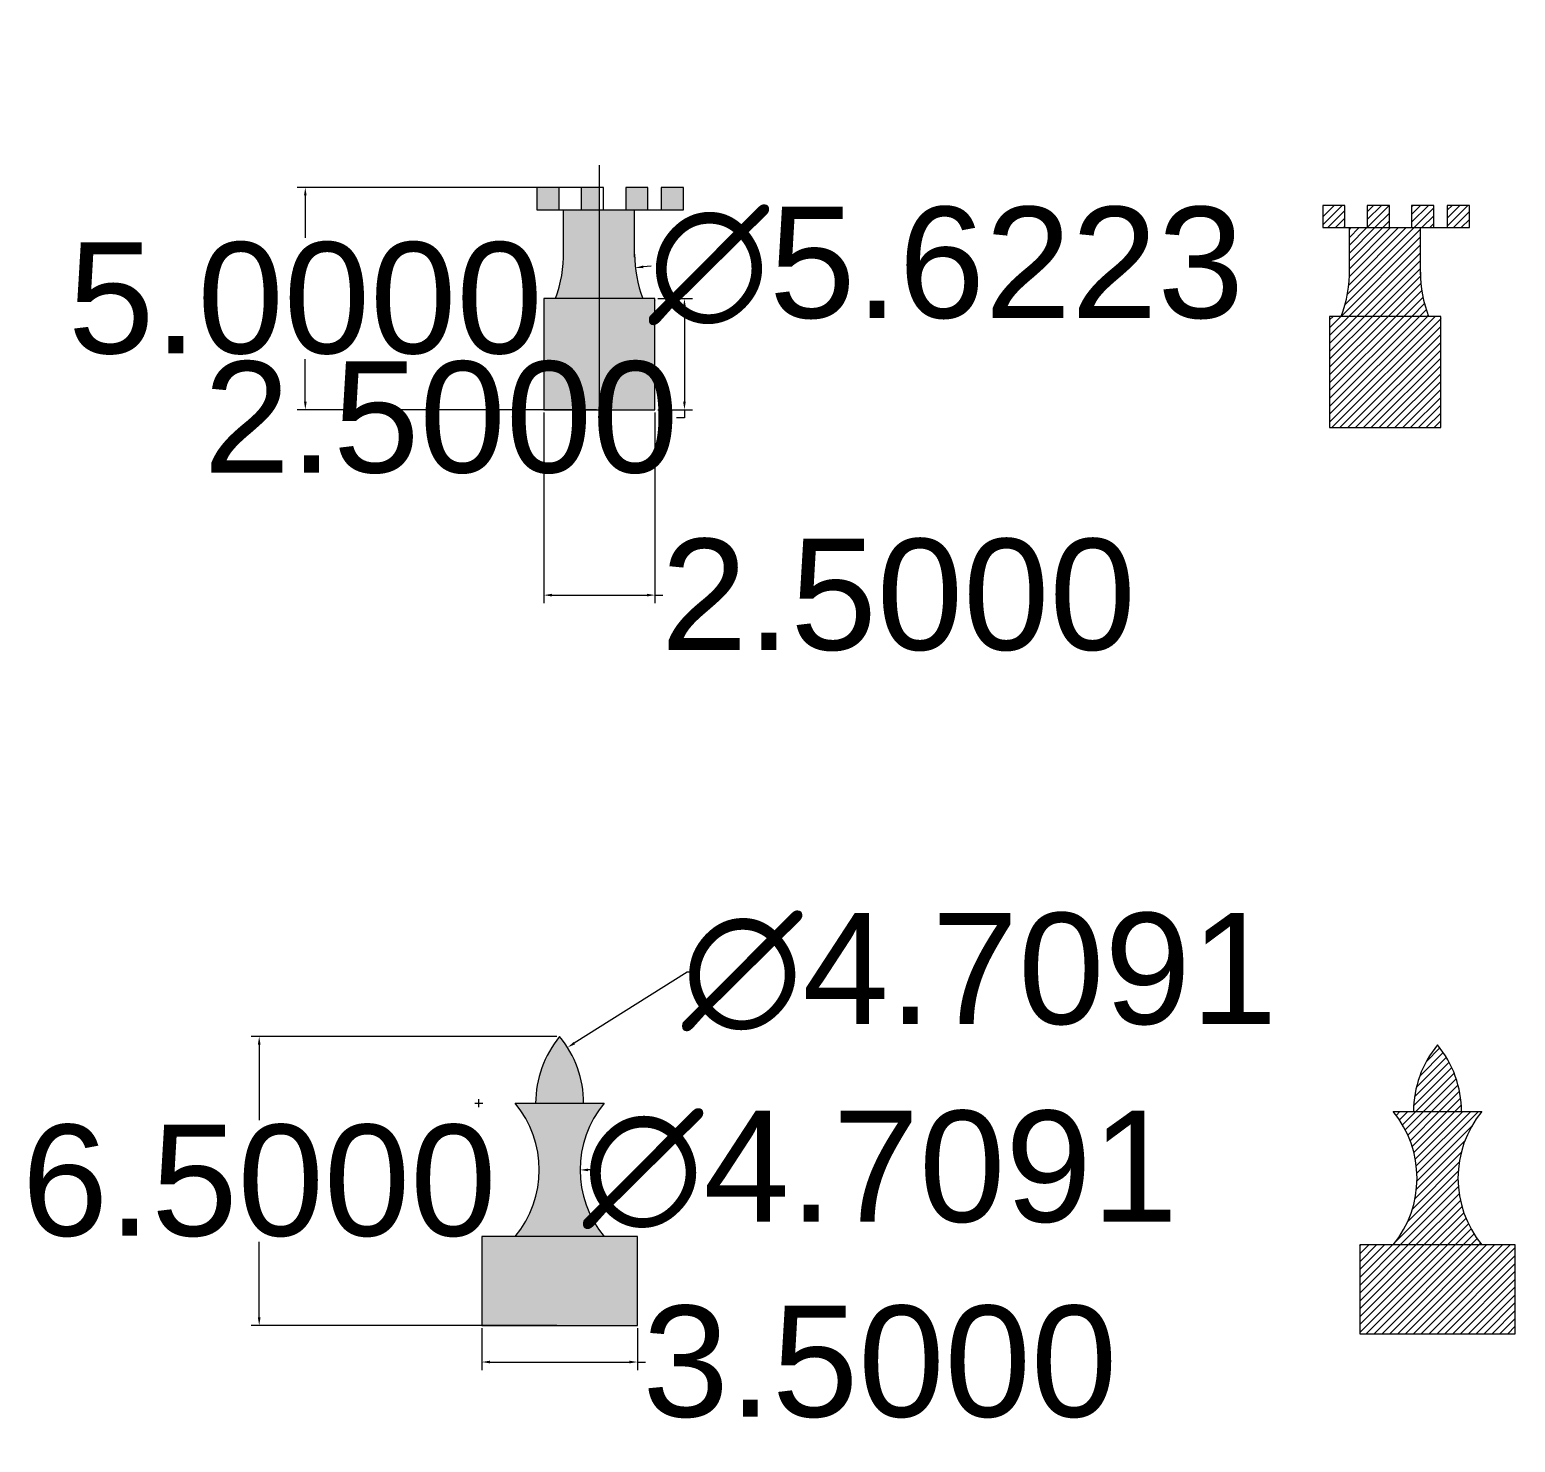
# Model space of a CAD drawing. Header units: centimetres. Extents: x -79 to 365, y -14 to 140.
# Drawn here: x 53.88 to 87.31, y 19.03 to 50.81 of the extents above; entities that cross this region are included whole.
import ezdxf

# ---------------------------------------------------------------- set-up
doc = ezdxf.new("R2010")
doc.units = ezdxf.units.CM
doc.header["$MEASUREMENT"] = 0
doc.styles.get("Standard").update_dxf_attribs({"font": 'arial.ttf'})
doc.dimstyles.get("Standard").update_dxf_attribs({"dimtxt": 0.18, "dimasz": 0.18, "dimexe": 0.18, "dimexo": 0.0625, "dimgap": 0.09, "dimtad": 0, "dimtih": 1, "dimtoh": 1, "dimdec": 4, "dimzin": 0, "dimdsep": 46, "dimtxsty": 'Standard', "dimcen": 0.09, "dimadec": 0, "dimazin": 0, "dimtfac": 1, "dimtdec": 4, "dimtofl": 0, "dimtmove": 0, "dimatfit": 3, "dimfxl": 1, "dimtolj": 1, "dimtzin": 0, "dimarcsym": 0})

# ---------------------------------------------------------------- blocks, each defined once
blk = doc.blocks.new('*D39')
at = {"color": 0, "lineweight": -2, "transparency": 16777216}
blk.add_line((67.868, 45.497), (67.689, 45.478), dxfattribs=at)
at = {"color": 0, "transparency": 16777216}
blk.add_solid([(67.685, 45.508), (67.692, 45.448), (67.51, 45.458)], dxfattribs=at)
at = {"layer": 'Defpoints', "color": 0, "transparency": 16777216}
for p in [(73.099, 46.066), (67.51, 45.458)]:
    blk.add_point(p, dxfattribs=at)
at = {"color": 0, "transparency": 16777216, "insert": (74.507, 45.497), "char_height": 0.18, "attachment_point": 5}
blk.add_mtext('\\A1;{\\H13.88889x;∅5.6223}', dxfattribs=at)
blk = doc.blocks.new('*D67')
at = {"color": 0, "lineweight": -2, "transparency": 16777216}
for p, q in [((65.744, 28.162), (58.867, 28.162)), ((59.047, 27.982), (59.047, 26.279)), ((59.047, 21.842), (59.047, 23.546)), ((65.744, 21.662), (58.867, 21.662))]:
    blk.add_line(p, q, dxfattribs=at)
at = {"color": 0, "transparency": 16777216}
for points in [[(59.017, 27.982), (59.077, 27.982), (59.047, 28.162)], [(59.017, 21.842), (59.077, 21.842), (59.047, 21.662)]]:
    blk.add_solid(points, dxfattribs=at)
at = {"layer": 'Defpoints', "color": 0, "transparency": 16777216}
for p in [(59.047, 28.162), (65.806, 28.162), (65.806, 21.662)]:
    blk.add_point(p, dxfattribs=at)
at = {"color": 0, "transparency": 16777216, "insert": (59.047, 24.912), "char_height": 0.18, "attachment_point": 5}
blk.add_mtext('\\A1;{\\H13.88889x;6.5000}', dxfattribs=at)
blk = doc.blocks.new('*D68')
at = {"color": 0, "lineweight": -2, "transparency": 16777216}
for p, q in [((64.056, 21.6), (64.056, 20.66)), ((67.556, 21.6), (67.556, 20.66)), ((64.236, 20.84), (67.376, 20.84)), ((67.556, 20.84), (67.736, 20.84))]:
    blk.add_line(p, q, dxfattribs=at)
at = {"color": 0, "transparency": 16777216}
for points in [[(64.236, 20.87), (64.236, 20.81), (64.056, 20.84)], [(67.376, 20.87), (67.376, 20.81), (67.556, 20.84)]]:
    blk.add_solid(points, dxfattribs=at)
at = {"layer": 'Defpoints', "color": 0, "transparency": 16777216}
for p in [(64.056, 21.662), (67.556, 21.662), (67.556, 20.84)]:
    blk.add_point(p, dxfattribs=at)
at = {"color": 0, "transparency": 16777216, "insert": (73.011, 20.84), "char_height": 0.18, "attachment_point": 5}
blk.add_mtext('\\A1;{\\H13.88889x;3.5000}', dxfattribs=at)
blk = doc.blocks.new('*D69')
at = {"color": 0, "lineweight": -2, "transparency": 16777216}
blk.add_line((66.627, 25.162), (66.447, 25.162), dxfattribs=at)
at = {"color": 0, "transparency": 16777216}
blk.add_solid([(66.447, 25.192), (66.447, 25.132), (66.267, 25.162)], dxfattribs=at)
at = {"layer": 'Defpoints', "color": 0, "transparency": 16777216}
for p in [(66.267, 25.162), (70.976, 25.162)]:
    blk.add_point(p, dxfattribs=at)
at = {"color": 0, "transparency": 16777216, "insert": (73.025, 25.162), "char_height": 0.18, "attachment_point": 5}
blk.add_mtext('\\A1;{\\H13.88889x;∅4.7091}', dxfattribs=at)
blk = doc.blocks.new('*D70')
at = {"color": 0, "lineweight": -2, "transparency": 16777216}
for p, q in [((68.677, 29.612), (66.136, 28.013)), ((68.857, 29.612), (68.677, 29.612)), ((63.991, 26.572), (63.991, 26.752)), ((63.901, 26.662), (64.081, 26.662))]:
    blk.add_line(p, q, dxfattribs=at)
at = {"color": 0, "transparency": 16777216}
blk.add_solid([(66.12, 28.038), (66.152, 27.987), (65.984, 27.917)], dxfattribs=at)
at = {"layer": 'Defpoints', "color": 0, "transparency": 16777216}
for p in [(65.984, 27.917), (61.999, 25.408)]:
    blk.add_point(p, dxfattribs=at)
at = {"color": 0, "transparency": 16777216, "insert": (75.255, 29.612), "char_height": 0.18, "attachment_point": 5}
blk.add_mtext('\\A1;{\\H13.88889x;∅4.7091}', dxfattribs=at)
blk = doc.blocks.new('*D71')
at = {"color": 0, "lineweight": -2, "transparency": 16777216}
for p, q in [((68.013, 44.764), (68.794, 44.764)), ((68.614, 44.584), (68.614, 42.444)), ((68.013, 42.264), (68.794, 42.264)), ((68.614, 42.264), (68.614, 42.084)), ((68.614, 42.084), (68.434, 42.084))]:
    blk.add_line(p, q, dxfattribs=at)
at = {"color": 0, "transparency": 16777216}
for points in [[(68.584, 44.584), (68.644, 44.584), (68.614, 44.764)], [(68.584, 42.444), (68.644, 42.444), (68.614, 42.264)]]:
    blk.add_solid(points, dxfattribs=at)
at = {"layer": 'Defpoints', "color": 0, "transparency": 16777216}
for p in [(67.951, 44.764), (67.951, 42.264), (68.614, 42.264)]:
    blk.add_point(p, dxfattribs=at)
at = {"color": 0, "transparency": 16777216, "insert": (63.138, 42.084), "char_height": 0.18, "attachment_point": 5}
blk.add_mtext('\\A1;{\\H13.88889x;2.5000}', dxfattribs=at)
blk = doc.blocks.new('*D72')
at = {"color": 0, "lineweight": -2, "transparency": 16777216}
for p, q in [((65.451, 42.202), (65.451, 37.913)), ((67.951, 42.202), (67.951, 37.913)), ((65.631, 38.093), (67.771, 38.093)), ((67.951, 38.093), (68.131, 38.093))]:
    blk.add_line(p, q, dxfattribs=at)
at = {"color": 0, "transparency": 16777216}
for points in [[(65.631, 38.123), (65.631, 38.063), (65.451, 38.093)], [(67.771, 38.123), (67.771, 38.063), (67.951, 38.093)]]:
    blk.add_solid(points, dxfattribs=at)
at = {"layer": 'Defpoints', "color": 0, "transparency": 16777216}
for p in [(65.451, 42.264), (67.951, 42.264), (67.951, 38.093)]:
    blk.add_point(p, dxfattribs=at)
at = {"color": 0, "transparency": 16777216, "insert": (73.427, 38.093), "char_height": 0.18, "attachment_point": 5}
blk.add_mtext('\\A1;{\\H13.88889x;2.5000}', dxfattribs=at)
blk = doc.blocks.new('*D73')
at = {"color": 0, "lineweight": -2, "transparency": 16777216}
for p, q in [((66.638, 47.264), (59.905, 47.264)), ((60.085, 47.084), (60.085, 46.131)), ((60.085, 42.444), (60.085, 43.398)), ((66.638, 42.264), (59.905, 42.264))]:
    blk.add_line(p, q, dxfattribs=at)
at = {"color": 0, "transparency": 16777216}
for points in [[(60.055, 47.084), (60.115, 47.084), (60.085, 47.264)], [(60.055, 42.444), (60.115, 42.444), (60.085, 42.264)]]:
    blk.add_solid(points, dxfattribs=at)
at = {"layer": 'Defpoints', "color": 0, "transparency": 16777216}
for p in [(60.085, 47.264), (66.701, 47.264), (66.701, 42.264)]:
    blk.add_point(p, dxfattribs=at)
at = {"color": 0, "transparency": 16777216, "insert": (60.085, 44.764), "char_height": 0.18, "attachment_point": 5}
blk.add_mtext('\\A1;{\\H13.88889x;5.0000}', dxfattribs=at)

msp = doc.modelspace()

# ---------------------------------------------------------------- hatches: boundary and pattern name
at = {"true_color": 0xffffff}
h = msp.add_hatch(color=7, dxfattribs=at)
h.dxf.hatch_style = 1
h.paths.add_polyline_path([(74.97934, 76.16455), (74.96342, 76.16794), (74.58093, 76.16794), (73.69333, 76.16794, -0.35659545), (73.69333, 72.64213), (74.58093, 72.64213), (74.94335, 72.64213)])
h.paths.add_polyline_path([(76.19337, 76.16794), (74.97938, 76.16794), (74.94335, 72.64213), (75.30577, 72.64213), (76.19337, 72.64213, -0.35659545)])
h.paths.add_polyline_path([(75.51954, 77.1059, 0.41421356), (74.98349, 77.64195), (74.98349, 76.56985, 0.41421356)])
h.paths.add_polyline_path([(74.98349, 77.64195, 0.41421356), (74.44744, 77.1059, 0.41421356), (74.98349, 76.56985)])
h.paths.add_polyline_path([(75.68826, 76.31333), (74.98349, 76.56985), (74.97938, 76.16794), (75.00355, 76.16794)])
h.paths.add_polyline_path([(74.98349, 76.56985), (74.27872, 76.31333), (74.96342, 76.16794), (74.97938, 76.16794)])
h.paths.add_polyline_path([(74.61781, 61.41871), (74.11781, 61.41871), (74.11781, 60.66871), (74.11781, 60.65544, -0.02882173), (74.34781, 60.66871), (74.61781, 60.66871)])
h.paths.add_polyline_path([(74.61781, 62.66871), (73.86781, 62.66871, 0.41421356), (73.61781, 62.41871), (73.61781, 62.16871), (70.86781, 62.16871, 0.41421356), (70.61781, 61.91871), (70.61781, 61.66871, 0.41421356), (70.86781, 61.41871), (71.61781, 61.41871), (74.61781, 61.41871)])
h.paths.add_polyline_path([(71.61781, 61.41871), (70.86781, 61.41871, 0.41421356), (71.11781, 61.16871), (71.36781, 61.16871, 0.41421356)])
h.paths.add_polyline_path([(74.61781, 60.66871), (74.34781, 60.66871, 0.02882173), (74.11781, 60.65544, 0.38084517), (72.34781, 58.66871), (72.34781, 57.16871), (72.34781, 56.66871), (74.61781, 56.66871), (74.61781, 57.16871), (74.61781, 58.16871), (74.61781, 58.66871)])
h.paths.add_polyline_path([(67.49399, 46.76435), (67.29399, 46.76435), (66.70088, 46.76435), (66.70088, 44.76435), (67.67637, 44.76435, -0.08518963), (67.49399, 45.69772)])
h.paths.add_polyline_path([(66.70088, 46.76435), (66.29399, 46.76435), (65.89399, 46.76435), (65.89399, 45.827, -0.09678241), (65.71161, 44.76435), (66.70088, 44.76435)])
h.paths.add_polyline_path([(65.79399, 47.26435), (65.29399, 47.26435), (65.29399, 46.76435), (65.79399, 46.76435)])
h.paths.add_polyline_path([(66.70088, 47.26435), (66.29399, 47.26435), (66.29399, 46.76435), (66.70088, 46.76435)])
h.paths.add_polyline_path([(67.79399, 47.26435), (67.29399, 47.26435), (67.29399, 46.76435), (67.79399, 46.76435)])
h.paths.add_polyline_path([(68.59399, 47.26435), (68.09399, 47.26435), (68.09399, 46.76435), (68.59399, 46.76435)])
h.paths.add_polyline_path([(67.95088, 44.76435), (66.70088, 44.76435), (66.70088, 42.26435), (67.95088, 42.26435)])
h.paths.add_polyline_path([(66.70088, 44.76435), (65.71161, 44.76435), (65.45088, 44.76435), (65.45088, 42.26435), (66.70088, 42.26435)])
h.paths.add_polyline_path([(57.78401, 40.07056), (68.55614, 40.07056), (68.55614, 44.06233), (57.78401, 44.06233)], flags=9)
h = msp.add_hatch(color=7, dxfattribs=at)
h.dxf.hatch_style = 1
h.paths.add_polyline_path([(67.95088, 44.76435), (66.70088, 44.76435), (66.70088, 42.26435), (67.95088, 42.26435)])
h.paths.add_polyline_path([(66.70088, 44.76435), (65.45088, 44.76435), (65.45088, 42.26435), (66.70088, 42.26435)])
h.paths.add_polyline_path([(65.80639, 28.16222, 0.17440777), (65.26676, 26.66222), (66.34603, 26.66222, 0.17440777)])
h.paths.add_polyline_path([(66.80639, 26.66222), (64.80639, 26.66222, -0.3597587), (64.80639, 23.66222), (66.80639, 23.66222, -0.3597587)])
h.paths.add_polyline_path([(67.55639, 23.66222), (64.05639, 23.66222), (64.05639, 21.66222), (67.55639, 21.66222)])
h.paths.add_polyline_path([(63.47799, 12.08489, 1), (64.76079, 12.08489, 1)])
h.paths.add_polyline_path([(64.51998, 11.44349), (64.32106, 11.22626), (64.72165, 11.22626)])
h.paths.add_polyline_path([(64.11939, 11.44349), (63.92047, 11.22626), (64.32106, 11.22626)])
h.paths.add_polyline_path([(63.7188, 11.44349), (63.51988, 11.22626), (63.92047, 11.22626)])
h.paths.add_polyline_path([(63.31821, 11.44349), (63.11929, 11.22626), (63.51988, 11.22626)])
h.paths.add_polyline_path([(65.11929, 11.22626), (63.11929, 11.22626), (63.11929, 9.22626), (65.11929, 9.22626)])
h.paths.add_polyline_path([(65.11929, 9.22626), (63.11929, 9.22626, -0.56383312), (61.99429, 5.22626), (66.24429, 5.22626, -0.41231451)])
h.paths.add_polyline_path([(66.24429, 5.22626), (61.99429, 5.22626), (61.99429, 4.22626), (66.24429, 4.22626)])
h.paths.add_polyline_path([(64.64225, -3.39377), (64.46548, -3.39377), (63.46548, -4.39377), (63.64225, -4.39377)])
h.paths.add_polyline_path([(63.75837, -3.39377), (63.58159, -3.39377), (62.58159, -4.39377), (62.75837, -4.39377)])
h.paths.add_polyline_path([(62.69771, -3.39377), (62.52093, -3.39377), (62.23971, -3.67499), (62.23971, -3.85177)])
h.paths.add_polyline_path([(63.93515, -3.39377), (63.75837, -3.39377), (62.75837, -4.39377), (62.93515, -4.39377)])
h.paths.add_polyline_path([(64.2887, -3.39377), (64.11192, -3.39377), (63.11192, -4.39377), (63.2887, -4.39377)])
h.paths.add_polyline_path([(64.98971, -3.39987), (64.98971, -3.39377), (64.81903, -3.39377), (63.81903, -4.39377), (63.99581, -4.39377)])

# ---------------------------------------------------------------- linework, layer by layer
for p, q in [((66.70088, 42.26435), (66.70088, 47.76435)), ((65.29399, 46.76435), (65.49399, 46.76435)), ((65.49399, 46.76435), (67.90773, 46.76435)), ((65.89399, 45.69772), (65.89399, 46.76435)), ((67.49399, 45.69772), (67.49399, 46.76435)), ((67.90773, 46.76431), (68.09399, 46.76435)), ((68.09399, 46.76435), (68.29344, 46.76435)), ((82.97334, 46.36181), (83.17334, 46.36181)), ((83.17334, 46.36181), (85.58708, 46.36181)), ((83.57334, 45.29518), (83.57334, 46.36181)), ((85.17334, 45.29518), (85.17334, 46.36181)), ((85.58708, 46.36176), (85.77334, 46.36181)), ((85.77334, 46.36181), (85.97279, 46.36181)), ((64.80639, 26.66222), (66.80639, 26.66222)), ((65.26676, 26.66222), (66.34603, 26.66222)), ((84.55632, 26.47581), (86.55632, 26.47581)), ((85.01668, 26.47581), (86.09596, 26.47581))]:
    msp.add_line(p, q)
at = {"color": 7, "linetype": 'Continuous', "true_color": 0xffffff}
for p, q in [((82.97334, 46.60264), (83.2325, 46.86181)), ((82.97334, 46.42587), (83.40928, 46.86181)), ((83.97334, 46.71876), (84.11639, 46.86181)), ((83.97334, 46.54198), (84.29316, 46.86181)), ((83.97334, 46.36521), (84.46994, 46.86181)), ((84.97334, 46.83488), (85.00027, 46.86181)), ((84.97334, 46.6581), (85.17705, 46.86181)), ((84.97334, 46.48132), (85.35382, 46.86181)), ((85.0306, 46.36181), (85.47334, 46.80455)), ((85.77334, 46.75099), (85.88415, 46.86181)), ((85.77334, 46.57422), (86.06093, 46.86181)), ((85.77334, 46.39744), (86.23771, 46.86181)), ((83.08606, 46.36181), (83.47334, 46.74909)), ((83.26283, 46.36181), (83.47334, 46.57231)), ((84.14672, 46.36181), (84.47334, 46.68843)), ((84.32349, 46.36181), (84.47334, 46.51165)), ((85.20738, 46.36181), (85.47334, 46.62777)), ((85.91448, 46.36181), (86.27334, 46.72066)), ((86.09126, 46.36181), (86.27334, 46.54389)), ((83.39509, 44.37274), (85.17334, 46.15099)), ((83.43961, 46.36181), (83.47334, 46.39554)), ((83.47847, 44.6329), (85.17334, 46.32777)), ((83.5294, 44.86061), (85.0306, 46.36181)), ((83.55876, 45.06675), (84.85382, 46.36181)), ((83.5722, 45.25696), (84.67705, 46.36181)), ((83.57334, 46.31876), (83.61639, 46.36181)), ((83.57334, 46.14198), (83.79316, 46.36181)), ((83.57334, 45.96521), (83.96994, 46.36181)), ((83.57334, 45.78843), (84.14672, 46.36181)), ((83.57334, 45.61165), (84.32349, 46.36181)), ((83.57334, 45.43488), (84.50027, 46.36181)), ((85.38415, 46.36181), (85.47334, 46.45099)), ((86.26804, 46.36181), (86.27334, 46.36711)), ((83.56093, 44.36181), (85.17334, 45.97422)), ((83.73771, 44.36181), (85.17334, 45.79744)), ((83.91448, 44.36181), (85.17334, 45.62066)), ((84.09126, 44.36181), (85.17334, 45.44389)), ((84.26804, 44.36181), (85.1741, 45.26787)), ((84.44481, 44.36181), (85.18449, 45.10149)), ((84.62159, 44.36181), (85.20355, 44.94377)), ((84.79837, 44.36181), (85.2302, 44.79364)), ((84.97514, 44.36181), (85.26361, 44.65028)), ((85.15192, 44.36181), (85.30316, 44.51305)), ((83.13023, 44.28467), (83.20738, 44.36181)), ((83.13023, 44.10789), (83.38415, 44.36181)), ((83.13023, 43.93111), (83.56093, 44.36181)), ((83.13023, 43.75434), (83.73771, 44.36181)), ((83.13023, 43.57756), (83.91448, 44.36181)), ((83.13023, 43.40078), (84.09126, 44.36181)), ((83.13023, 43.22401), (84.26804, 44.36181)), ((83.13023, 43.04723), (84.44481, 44.36181)), ((83.13023, 42.87045), (84.62159, 44.36181)), ((83.13023, 42.69368), (84.79837, 44.36181)), ((83.13023, 42.5169), (84.97514, 44.36181)), ((83.13023, 42.34012), (85.15192, 44.36181)), ((83.13023, 42.16335), (85.3287, 44.36181)), ((83.13023, 41.98657), (85.50547, 44.36181)), ((83.18225, 41.86181), (85.63023, 44.30979)), ((83.35903, 41.86181), (85.63023, 44.13302)), ((85.3287, 44.36181), (85.34834, 44.38145)), ((83.5358, 41.86181), (85.63023, 43.95624)), ((83.71258, 41.86181), (85.63023, 43.77946)), ((83.88936, 41.86181), (85.63023, 43.60269)), ((84.06613, 41.86181), (85.63023, 43.42591)), ((84.24291, 41.86181), (85.63023, 43.24913)), ((84.41969, 41.86181), (85.63023, 43.07235)), ((84.59646, 41.86181), (85.63023, 42.89558)), ((84.77324, 41.86181), (85.63023, 42.7188)), ((84.95002, 41.86181), (85.63023, 42.54202)), ((85.12679, 41.86181), (85.63023, 42.36525)), ((85.30357, 41.86181), (85.63023, 42.18847)), ((85.48035, 41.86181), (85.63023, 42.01169)), ((85.15595, 27.27358), (85.6859, 27.80353)), ((85.29861, 27.59302), (85.61172, 27.90613)), ((85.02038, 26.60768), (85.87796, 27.46527)), ((85.03962, 26.8037), (85.81923, 27.58331)), ((85.08083, 27.02169), (85.75513, 27.69599)), ((85.06528, 26.47581), (85.93102, 27.34155)), ((85.24206, 26.47581), (85.97799, 27.21174)), ((85.41884, 26.47581), (86.01835, 27.07533)), ((85.59561, 26.47581), (86.05142, 26.93161)), ((85.77239, 26.47581), (86.07627, 26.77969)), ((84.6248, 26.38888), (84.71173, 26.47581)), ((84.69813, 26.28544), (84.88851, 26.47581)), ((84.7665, 26.17702), (85.06528, 26.47581)), ((84.8297, 26.06345), (85.24206, 26.47581)), ((84.88748, 25.94445), (85.41884, 26.47581)), ((84.93952, 25.81972), (85.59561, 26.47581)), ((84.9854, 25.68882), (85.77239, 26.47581)), ((85.02457, 25.55121), (85.94917, 26.47581)), ((85.05629, 25.40616), (86.12594, 26.47581)), ((85.07962, 25.25271), (86.30272, 26.47581)), ((85.09321, 25.08952), (86.4795, 26.47581)), ((85.94917, 26.47581), (86.09164, 26.61829)), ((85.09516, 24.9147), (86.3302, 26.14974)), ((85.0826, 24.72536), (86.17073, 25.81349)), ((85.05077, 24.51676), (86.08903, 25.55502)), ((84.88142, 23.99385), (86.02203, 25.13446)), ((84.9908, 24.28), (86.04396, 25.33316)), ((84.61775, 23.5534), (86.0168, 24.95245)), ((84.71693, 23.47581), (86.02455, 24.78343)), ((84.89371, 23.47581), (86.04295, 24.62505)), ((85.07049, 23.47581), (86.0704, 24.47572)), ((85.24726, 23.47581), (86.10576, 24.3343)), ((85.42404, 23.47581), (86.14818, 24.19995)), ((85.60082, 23.47581), (86.19704, 24.07203)), ((85.77759, 23.47581), (86.25185, 23.95007)), ((85.95437, 23.47581), (86.31224, 23.83368)), ((83.80632, 23.44908), (83.83305, 23.47581)), ((83.80632, 23.2723), (84.00983, 23.47581)), ((83.80632, 23.09552), (84.1866, 23.47581)), ((83.80632, 22.91875), (84.36338, 23.47581)), ((83.80632, 22.74197), (84.54016, 23.47581)), ((83.80632, 22.56519), (84.71693, 23.47581)), ((83.80632, 22.38842), (84.89371, 23.47581)), ((83.80632, 22.21164), (85.07049, 23.47581)), ((83.80632, 22.03486), (85.24726, 23.47581)), ((83.80632, 21.85809), (85.42404, 23.47581)), ((83.80632, 21.68131), (85.60082, 23.47581)), ((83.80632, 21.50453), (85.77759, 23.47581)), ((83.95437, 21.47581), (85.95437, 23.47581)), ((84.13115, 21.47581), (86.13115, 23.47581)), ((84.30792, 21.47581), (86.30792, 23.47581)), ((84.4847, 21.47581), (86.4847, 23.47581)), ((84.66148, 21.47581), (86.66148, 23.47581)), ((84.83825, 21.47581), (86.83825, 23.47581)), ((85.01503, 21.47581), (87.01503, 23.47581)), ((85.19181, 21.47581), (87.19181, 23.47581)), ((85.36858, 21.47581), (87.30632, 23.41354)), ((86.13115, 23.47581), (86.37791, 23.72258)), ((86.30792, 23.47581), (86.44866, 23.61654)), ((86.4847, 23.47581), (86.5243, 23.51541)), ((85.54536, 21.47581), (87.30632, 23.23677)), ((85.72214, 21.47581), (87.30632, 23.05999)), ((85.89891, 21.47581), (87.30632, 22.88321)), ((86.07569, 21.47581), (87.30632, 22.70644)), ((86.25247, 21.47581), (87.30632, 22.52966)), ((86.42925, 21.47581), (87.30632, 22.35288)), ((86.60602, 21.47581), (87.30632, 22.17611)), ((86.7828, 21.47581), (87.30632, 21.99933)), ((86.95958, 21.47581), (87.30632, 21.82255)), ((87.13635, 21.47581), (87.30632, 21.64578))]:
    msp.add_line(p, q, dxfattribs=at)
for points in [[(65.29399, 46.76435), (65.79399, 46.76435), (65.79399, 47.26435), (65.29399, 47.26435)], [(66.29399, 46.76435), (66.79399, 46.76435), (66.79399, 47.26435), (66.29399, 47.26435)], [(67.29399, 46.76435), (67.79399, 46.76435), (67.79399, 47.26435), (67.29399, 47.26435)], [(68.09399, 46.76435), (68.59399, 46.76435), (68.59399, 47.26435), (68.09399, 47.26435)], [(82.97334, 46.36181), (83.47334, 46.36181), (83.47334, 46.86181), (82.97334, 46.86181)], [(83.97334, 46.36181), (84.47334, 46.36181), (84.47334, 46.86181), (83.97334, 46.86181)], [(84.97334, 46.36181), (85.47334, 46.36181), (85.47334, 46.86181), (84.97334, 46.86181)], [(85.77334, 46.36181), (86.27334, 46.36181), (86.27334, 46.86181), (85.77334, 46.86181)], [(65.45088, 42.26435), (67.95088, 42.26435), (67.95088, 44.76435), (65.45088, 44.76435)], [(83.13023, 41.86181), (85.63023, 41.86181), (85.63023, 44.36181), (83.13023, 44.36181)], [(64.05639, 21.66222), (67.55639, 21.66222), (67.55639, 23.66222), (64.05639, 23.66222)], [(83.80632, 21.47581), (87.30632, 21.47581), (87.30632, 23.47581), (83.80632, 23.47581)]]:
    msp.add_lwpolyline(points, close=True)
for centre, radius, start, end in [((63.08357, 45.76236), 2.81116, 339.205496, 1.317521), ((70.3044, 45.76237), 2.81116, 180, 200.794504), ((80.76292, 45.35982), 2.81116, 339.205496, 1.317521), ((87.98375, 45.35983), 2.81116, 180, 200.794504), ((68.47152, 44.88693), 0.53605, 199.162769, 199.197857), ((86.15087, 44.48439), 0.53605, 199.162769, 199.197857), ((67.6213, 26.66222), 2.35455, 140.426728, 180), ((63.99148, 26.66222), 2.35455, 0, 39.573272), ((87.37123, 26.47581), 2.35455, 140.426728, 180), ((83.74141, 26.47581), 2.35455, 0, 39.573272), ((62.99148, 25.16222), 2.35455, 320.426728, 39.573272), ((68.6213, 25.16222), 2.35455, 140.426728, 219.573272), ((82.74141, 24.97581), 2.35455, 320.426728, 39.573272), ((88.37123, 24.97581), 2.35455, 140.426728, 219.573272)]:
    msp.add_arc(centre, radius, start, end)

# ---------------------------------------------------------------- dimensions: what is measured, and where the dimension line sits
for p1, p2, distance, picture, middle in [((66.70088, 42.26435), (66.70088, 47.26435), 6.61607, '*D73', (60.08481, 44.76435)), ((67.95088, 44.76435), (67.95088, 42.26435), 0.66314, '*D71', (63.13767, 42.08435)), ((65.80639, 21.66222), (65.80639, 28.16222), 6.75913, '*D67', (59.04726, 24.91222))]:
    dim = msp.add_aligned_dim(p1=p1, p2=p2, distance=distance, text='{\\H13.88889x;<>}', dimstyle='Standard')
    dim.commit()
    dim.dimension.update_dxf_attribs({"geometry": picture, "text_midpoint": middle})
for p1, p2, picture, middle in [((73.09909, 46.06628), (67.50972, 45.45846), '*D39', (67.86761, 45.49738)), ((61.99902, 25.40763), (65.98394, 27.91682), '*D70', (75.25485, 29.61248)), ((70.97585, 25.16222), (66.26676, 25.16222), '*D69', (73.02474, 25.16222))]:
    dim = msp.add_diameter_dim_2p(p1=p1, p2=p2, text='{\\H13.88889x;<>}', dimstyle='Standard')
    dim.commit()
    dim.dimension.update_dxf_attribs({"geometry": picture, "text_midpoint": middle, "dimtype": 163})
for base, p1, p2, picture, middle in [((67.95088, 38.09319), (65.45088, 42.26435), (67.95088, 42.26435), '*D72', (73.42723, 38.09319)), ((67.55639, 20.83984), (64.05639, 21.66222), (67.55639, 21.66222), '*D68', (73.01057, 20.83984))]:
    dim = msp.add_linear_dim(base=base, p1=p1, p2=p2, text='{\\H13.88889x;<>}', dimstyle='Standard')
    dim.commit()
    dim.dimension.update_dxf_attribs({"geometry": picture, "text_midpoint": middle})

doc.saveas('drawing.dxf')
